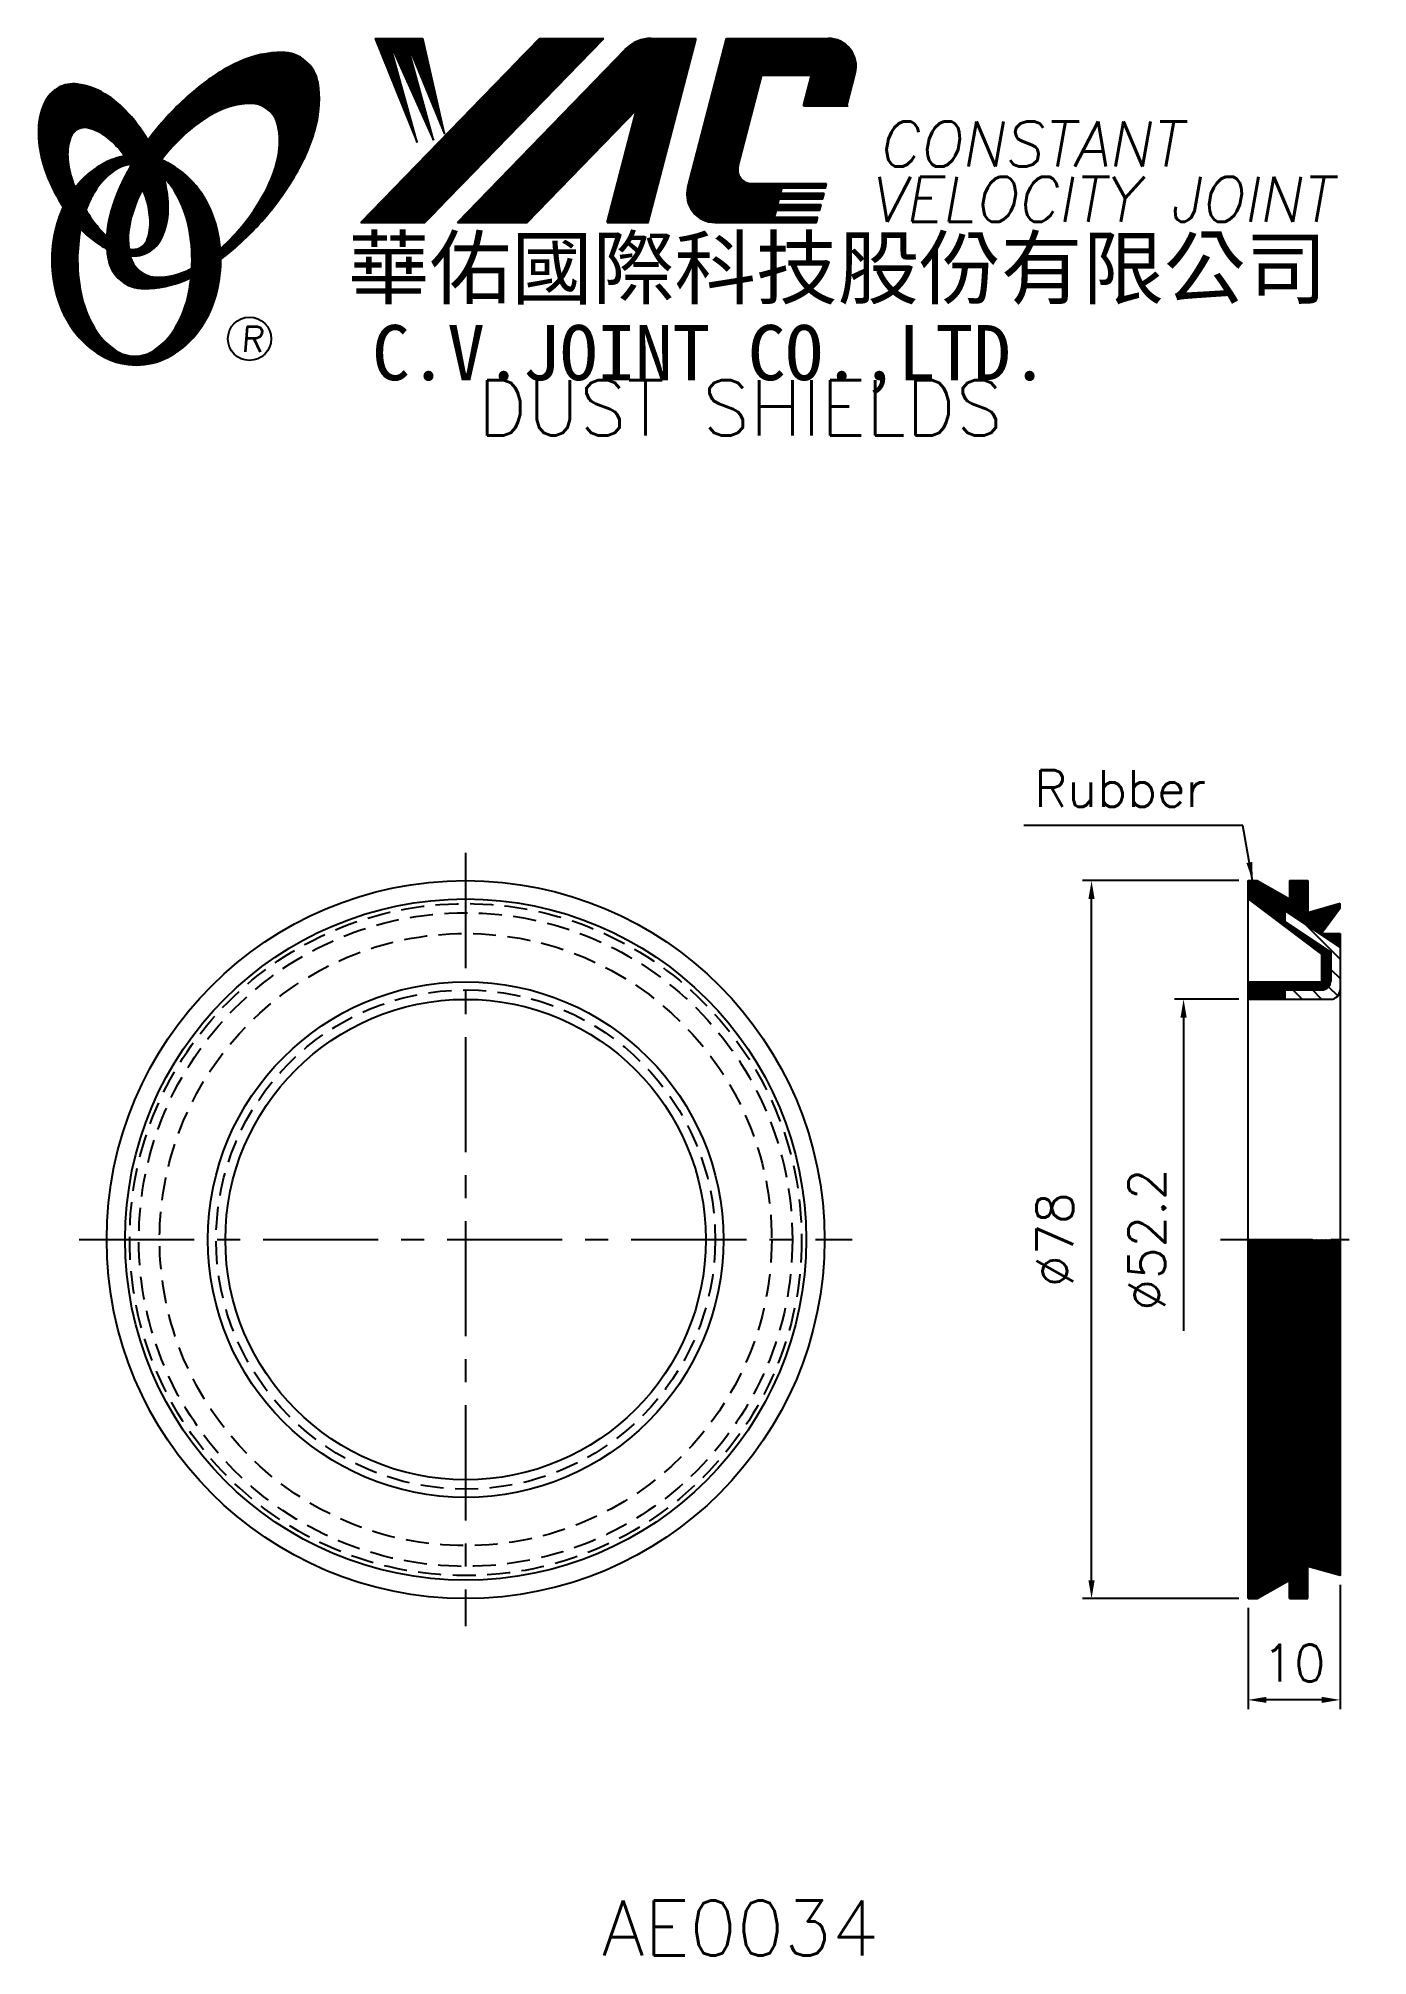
# Model space of a CAD drawing. Extents: x 552 to 696, y 354 to 562.
import ezdxf
from ezdxf.enums import TextEntityAlignment as Align

# ---------------------------------------------------------------- set-up
doc = ezdxf.new("R2010")
doc.units = 0
doc.header["$LTSCALE"] = 10
doc.header["$MEASUREMENT"] = 0
doc.linetypes.add('CENTER', pattern=[2, 1.25, -0.25, 0.25, -0.25])
doc.linetypes.add('HIDDEN', pattern=[0.375, 0.25, -0.125])
doc.layers.get('0').update_dxf_attribs({"linetype": 'CONTINUOUS'})
doc.layers.get('DEFPOINTS').update_dxf_attribs({"linetype": 'CONTINUOUS'})
doc.layers.add('4', color=7, linetype='CONTINUOUS')
doc.styles.add('CHINA', font='KAIU.TTF')
doc.styles.add('ITALICC', font='simplex.shx')
doc.dimstyles.new('STANDARD$0', dxfattribs={"dimtxt": 4, "dimasz": 2, "dimexe": 1, "dimexo": 1, "dimgap": 2, "dimtad": 1, "dimdec": 4, "dimzin": 10, "dimtxsty": 'ITALICC', "dimcen": 2, "dimclrd": 5, "dimclre": 5, "dimclrt": 18, "dimaunit": 1, "dimazin": 3, "dimtp": 0.1, "dimtfac": 0.7, "dimtdec": 4, "dimtmove": 0, "dimatfit": 3, "dimtolj": 1, "dimtzin": 10})
doc.dimstyles.new('STANDARD$7', dxfattribs={"dimtxt": 4, "dimasz": 2, "dimexe": 1, "dimexo": 1, "dimgap": 2, "dimtad": 1, "dimdec": 4, "dimzin": 10, "dimtxsty": 'ITALICC', "dimcen": -2, "dimclrd": 5, "dimclre": 5, "dimclrt": 18, "dimaunit": 1, "dimazin": 3, "dimtp": 2, "dimtfac": 0.75, "dimtdec": 4, "dimtmove": 0, "dimatfit": 3, "dimtolj": 1, "dimtzin": 10})
pattern_1 = [(45, (621.177827, 318.379967), (-0.00727476112, 0.00727476112), [])]
pattern_2 = [(45, (455.60885, 350.415614), (-0.044194174, 0.044194174), [])]
pattern_3 = [(45, (452.587282, 354.684377), (-0.00883883476, 0.00883883476), [])]

# ---------------------------------------------------------------- blocks, each defined once
blk = doc.blocks.new('*D4')
at = {"color": 5, "linetype": 'BYBLOCK'}
for p, q in [((682.05, 470.62), (665.05, 470.62)), ((666.05, 394.62), (666.05, 468.62)), ((682.05, 392.62), (665.05, 392.62))]:
    blk.add_line(p, q, dxfattribs=at)
for points in [[(665.71, 468.62), (666.38, 468.62), (666.05, 470.62)], [(665.71, 394.62), (666.38, 394.62), (666.05, 392.62)]]:
    blk.add_solid(points, dxfattribs=at)
at = {"layer": 'DEFPOINTS', "color": 0, "linetype": 'BYBLOCK'}
for p in [(666.05, 470.62), (683.05, 470.62), (683.05, 392.62)]:
    blk.add_point(p, dxfattribs=at)
at = {"color": 18, "linetype": 'BYBLOCK', "insert": (662.05, 431.62), "char_height": 4, "attachment_point": 5, "rotation": 90, "style": 'ITALICC'}
blk.add_mtext('\\A1;∅78', dxfattribs=at)
blk = doc.blocks.new('*D5')
at = {"color": 5, "linetype": 'BYBLOCK'}
for p, q in [((682.05, 457.74), (675.05, 457.74)), ((676.05, 455.74), (676.05, 421.72))]:
    blk.add_line(p, q, dxfattribs=at)
blk.add_solid([(675.71, 455.74), (676.38, 455.74), (676.05, 457.74)], dxfattribs=at)
at = {"layer": 'DEFPOINTS', "color": 0, "linetype": 'BYBLOCK'}
for p in [(676.05, 457.74), (683.05, 457.74), (683.05, 405.51)]:
    blk.add_point(p, dxfattribs=at)
at = {"color": 18, "linetype": 'BYBLOCK', "insert": (672.05, 431.62), "char_height": 4, "attachment_point": 5, "rotation": 90, "style": 'ITALICC'}
blk.add_mtext('\\A1;∅52.2', dxfattribs=at)
blk = doc.blocks.new('*D6')
at = {"color": 5, "linetype": 'BYBLOCK'}
for p, q in [((693.05, 394.12), (693.05, 380.62)), ((683.05, 391.62), (683.05, 380.62)), ((691.05, 381.62), (685.05, 381.62))]:
    blk.add_line(p, q, dxfattribs=at)
for points in [[(685.05, 381.95), (685.05, 381.29), (683.05, 381.62)], [(691.05, 381.95), (691.05, 381.29), (693.05, 381.62)]]:
    blk.add_solid(points, dxfattribs=at)
at = {"layer": 'DEFPOINTS', "color": 0, "linetype": 'BYBLOCK'}
for p in [(693.05, 395.12), (683.05, 392.62), (683.05, 381.62)]:
    blk.add_point(p, dxfattribs=at)
at = {"color": 18, "linetype": 'BYBLOCK', "insert": (688.05, 385.62), "char_height": 4, "attachment_point": 5, "style": 'ITALICC'}
blk.add_mtext('\\A1;10', dxfattribs=at)

msp = doc.modelspace()

# ---------------------------------------------------------------- hatches: boundary and pattern name
at = {"layer": '4', "linetype": 'CONTINUOUS'}
h = msp.add_hatch(dxfattribs=at)
h.set_pattern_fill('ANSI31', color=5, scale=0.082305, style=0)
h.set_pattern_definition([(45, (452.587282, 354.684377), (-0.00727476112, 0.00727476112), [])])
h.paths.add_polyline_path([(574.62275, 555.05288, -0.172879177), (576.56423, 554.39431, -0.172879177), (577.65152, 552.65626, -0.104527385), (577.6793, 549.32807, -0.065680101), (576.50977, 545.92612, -0.051823203), (574.06935, 542.08373, -0.044272532), (571.39438, 539.25739, -0.020203161), (571.44796, 538.11947, 0.006517006), (571.85251, 538.43155, 0.049863361), (576.40594, 542.84461, 0.049863361), (579.99558, 548.07178, 0.063682799), (581.81662, 552.69912, 0.103597411), (582.00592, 557.2831, 0.177892575), (580.65731, 559.65337, 0.177892575), (578.09492, 560.5867, 0.103597411), (573.60712, 559.63365, 0.063682799), (569.34938, 557.06458, 0.049863361), (564.79595, 552.65152, 0.016070017), (563.52525, 551.04521, -0.007061632), (563.77254, 550.60817, -0.031648676), (564.72512, 548.5716, -0.008069351), (565.15703, 549.13591, -0.051823203), (568.3354, 552.39436, -0.065680101), (571.37733, 554.31472, -0.104527385)])
h.paths.add_polyline_path([(561.54708, 541.89156, -0.065680101), (562.71661, 545.29352, -0.006063428), (562.96056, 545.76853, 0.027613469), (562.23372, 547.3566, 0.017011252), (561.7003, 548.29158, 0.007829282), (561.20631, 547.42435, 0.063682799), (559.38527, 542.79701, 0.103597411), (559.19597, 538.21303, 0.177892575), (560.54458, 535.84276, 0.177892575), (563.10697, 534.90943, 0.103597411), (567.59477, 535.86248, 0.008811776), (568.22174, 536.15255, 0.013922709), (568.29906, 537.12236, -0.009086703), (567.84905, 536.90492, -0.104527385), (564.60363, 536.16675, -0.172879177), (562.66215, 536.82532, -0.172879177), (561.57486, 538.56337, -0.104527385)])
h = msp.add_hatch(dxfattribs=at)
h.set_pattern_fill('ANSI31', color=5, scale=0.1, style=0)
h.set_pattern_definition(pattern_3)
h.paths.add_polyline_path([(613.04599, 562.11536), (606.08868, 562.11536), (586.67207, 542.1116), (593.62938, 542.1116)])
h.paths.add_polyline_path([(616.59288, 554.34979), (613.4125, 542.1116), (617.89349, 542.1116), (623.09192, 562.11536), (618.1952, 562.11536, 0.202785967), (615.46113, 560.95894), (597.16699, 542.1116), (604.71391, 542.1116)])
h.paths.add_polyline_path([(630.21998, 558.11694), (635.6137, 558.11694), (634.74469, 554.77293), (639.46151, 554.77293), (640.37822, 558.30049, 0.490800957), (637.42802, 562.11536), (626.39371, 562.11536), (622.18665, 545.92647, 0.490800957), (625.13685, 542.1116), (636.17117, 542.1116), (636.32562, 542.70591), (631.6088, 542.70591), (631.80216, 543.45), (636.51898, 543.45), (636.67754, 544.06013), (631.96072, 544.06013), (632.12196, 544.6806), (636.83878, 544.6806), (636.99497, 545.28159), (632.27815, 545.28159), (632.43495, 545.88497), (637.15177, 545.88497), (637.2685, 546.33417), (629.12875, 546.33417, -0.490800957), (627.65365, 548.2416)])
h = msp.add_hatch(dxfattribs=at)
h.set_pattern_fill('ANSI31', color=1, scale=0.1, style=0)
h.set_pattern_definition(pattern_3)
h.paths.add_polyline_path([(593.40405, 562.11536), (588.22672, 562.11536), (592.79749, 550.81162), (589.73155, 561.7696), (594.56629, 551.04728), (591.61828, 561.7696), (595.7455, 551.75425)])
h = msp.add_hatch(dxfattribs=at)
h.set_pattern_fill('ANSI31', color=3, scale=0.082305, style=0)
h.set_pattern_definition(pattern_1)
h.paths.add_polyline_path([(558.82625, 556.10372, 0.106488277), (555.88437, 557.14229, 0.158297415), (553.79417, 556.74725, 0.158297415), (552.33484, 555.19956, 0.106488277), (551.62403, 552.16179, 0.071723199), (552.04207, 548.84883, 0.058080454), (553.58706, 545.03345, 0.058080454), (555.9681, 541.67565, 0.071723199), (558.53334, 539.5379, 0.020895977), (559.07353, 539.23591, -0.030777155), (559.05762, 540.61213, -0.042059526), (557.96127, 541.77489, -0.04691039), (556.3421, 544.25604, -0.04691039), (555.21382, 546.99553, -0.060581117), (554.81172, 549.2576, -0.10187153), (555.12334, 551.3458, -0.185892489), (555.90343, 552.23744, -0.185892489), (557.08007, 552.37556, -0.10187153), (558.97772, 551.45002, -0.060581117), (560.61456, 549.83775, -0.04691039), (562.23372, 547.3566, -0.04691039), (563.362, 544.61712, -0.060581117), (563.7641, 542.35505, -0.10187153), (563.45248, 540.26685, -0.185892489), (562.67239, 539.37521, -0.185892489), (561.49575, 539.23709, -0.002013383), (561.45495, 539.24771, 0.021593804), (561.57486, 538.56337, 0.006477741), (561.59286, 538.48634, 0.14950097), (563.56542, 538.89437, 0.158297415), (565.02475, 540.44206, 0.106488277), (565.73557, 543.47983, 0.071723199), (565.31752, 546.79279, 0.058080454), (563.77254, 550.60817, 0.058080454), (561.39149, 553.96596, 0.071723199)])
h = msp.add_hatch(dxfattribs=at)
h.set_pattern_fill('ANSI31', color=1, scale=0.082305, style=0)
h.set_pattern_definition(pattern_1)
h.paths.add_polyline_path([(559.91987, 547.78027, -0.120168026), (561.61167, 548.43366, 0.016865385), (561.0119, 549.3164, 0.076648372), (558.85568, 548.59748, 0.104809576), (555.77122, 546.08438, 0.005838257), (555.60428, 545.87218, 0.028089978), (556.3421, 544.25604, 0.014237292), (556.78423, 543.471, -0.045767751), (557.70941, 545.40784, -0.106890197)])
h.paths.add_polyline_path([(555.8885, 538.02565, -0.048711043), (556.21861, 541.40599, -0.007865741), (555.9681, 541.67565, -0.037695478), (554.33223, 543.79441, 0.03042545), (553.8069, 542.49044, 0.080710289), (553.08147, 538.02565, 0.080710289), (553.8069, 533.56086, 0.089265679), (555.77122, 529.96692, 0.104809576), (558.85568, 527.45382, 0.11926607), (562.26487, 526.62888, 0.11926607), (565.67406, 527.45382, 0.104809576), (568.75852, 529.96692, 0.089265679), (570.72284, 533.56086, 0.080710289), (571.44828, 538.02565, 0.080710289), (570.72284, 542.49044, 0.089265679), (568.75852, 546.08438, 0.104809576), (565.67406, 548.59748, 0.025513357), (564.98083, 548.91023, 0.004818181), (564.72512, 548.5716, -0.023722145), (565.26634, 546.97485, -0.065307489), (566.50152, 545.40784, -0.073950765), (567.81397, 542.21011, -0.060532391), (568.32243, 538.02565, -0.060532391), (567.81397, 533.84119, -0.073950765), (566.50152, 530.64346, -0.106890197), (564.29106, 528.27103, -0.153118262), (562.10547, 527.58565, -0.153118262), (559.91987, 528.27103, -0.106890197), (557.70941, 530.64346, -0.073950765), (556.39696, 533.84119, -0.060532391)])
h = msp.add_hatch(dxfattribs=at)
h.set_pattern_fill('ANSI31', color=5, scale=0.5, style=0)
h.set_pattern_definition(pattern_2)
h.paths.add_polyline_path([(689.546, 467.12127), (689.546, 470.62127), (687.546, 470.62127), (687.546, 468.62127), (684.046, 470.62127), (683.046, 470.62127), (683.046, 468.62127), (691.046, 462.62127), (691.046, 459.62127), (683.046, 459.62127), (683.046, 457.73627), (687.046, 457.73627), (687.046, 458.73627), (691.046, 458.73627, 0.414213562), (692.046, 459.73627), (692.046, 462.83608), (687.046, 466.16942), (687.046, 467.37127), (693.046, 463.37127), (693.046, 464.87127), (691.046, 464.87127), (693.046, 467.62127), (693.046, 468.12127)])
h = msp.add_hatch(dxfattribs=at)
h.set_pattern_fill('ANSI31', color=5, scale=12, angle=90, style=0)
h.set_pattern_definition([(135, (462.61, 355.2375), (-1.06066, -1.06066), [])])
h.paths.add_polyline_path([(692.046, 457.73627, 0.414213562), (693.046, 458.73627), (693.046, 463.37127), (687.046, 467.37127), (687.046, 466.16942), (692.046, 462.83608), (692.046, 459.73627, -0.414213562), (691.046, 458.73627), (687.046, 458.73627), (687.046, 457.73627)])
h = msp.add_hatch(dxfattribs=at)
h.set_pattern_fill('ANSI31', color=5, scale=0.5, style=0)
h.set_pattern_definition(pattern_2)
h.paths.add_polyline_path([(693.046, 431.62127), (689.546, 431.62127), (689.546, 396.12127), (693.046, 395.12127)])
h.paths.add_polyline_path([(689.546, 431.62127), (687.546, 431.62127), (687.546, 392.62127), (689.546, 392.62127)])
h.paths.add_polyline_path([(687.546, 431.62127), (684.046, 431.62127), (684.046, 392.62127), (687.546, 394.62127)])
h.paths.add_polyline_path([(684.046, 431.62127), (683.046, 431.62127), (683.046, 392.62127), (684.046, 392.62127)])

# ---------------------------------------------------------------- linework, layer by layer
at = {"layer": '4', "color": 5, "linetype": 'CONTINUOUS'}
for p, q in [((586.67207, 542.1116), (606.08868, 562.11536)), ((593.62938, 542.1116), (613.04599, 562.11536)), ((597.16699, 542.1116), (615.46113, 560.95894)), ((606.08868, 562.11536), (613.04599, 562.11536)), ((617.89349, 542.1116), (623.09192, 562.11536)), ((618.1952, 562.11536), (623.09192, 562.11536)), ((622.18665, 545.92647), (626.39371, 562.11536)), ((626.39371, 562.11536), (637.42802, 562.11536)), ((639.46151, 554.77293), (640.37822, 558.30049)), ((627.65365, 548.2416), (630.21998, 558.11694)), ((630.21998, 558.11694), (635.6137, 558.11694)), ((634.74469, 554.77293), (635.6137, 558.11694)), ((604.71391, 542.1116), (616.59288, 554.34979)), ((613.4125, 542.1116), (616.59288, 554.34979)), ((634.74469, 554.77293), (639.61194, 554.77293)), ((629.12875, 546.33417), (637.2685, 546.33417)), ((632.27815, 545.28159), (632.43495, 545.88497)), ((632.43495, 545.88497), (637.15177, 545.88497)), ((637.15177, 545.88497), (637.2685, 546.33417)), ((631.96072, 544.06013), (632.12196, 544.6806)), ((631.96072, 544.06013), (636.67754, 544.06013)), ((632.12196, 544.6806), (636.83878, 544.6806)), ((632.27815, 545.28159), (636.99497, 545.28159)), ((636.51898, 543.45), (636.67754, 544.06013)), ((636.83878, 544.6806), (636.99497, 545.28159)), ((586.67207, 542.1116), (593.62938, 542.1116)), ((597.16699, 542.1116), (604.71391, 542.1116)), ((613.4125, 542.1116), (617.89349, 542.1116)), ((625.13685, 542.1116), (636.17117, 542.1116)), ((631.6088, 542.70591), (631.80216, 543.45)), ((631.6088, 542.70591), (636.32562, 542.70591)), ((631.80216, 543.45), (636.51898, 543.45)), ((636.17117, 542.1116), (636.32562, 542.70591))]:
    msp.add_line(p, q, dxfattribs=at)
at = {"layer": '4', "color": 1, "linetype": 'CONTINUOUS'}
for p, q in [((588.22672, 562.11536), (592.79749, 550.81162)), ((588.22672, 562.11536), (593.40405, 562.11536)), ((589.73155, 561.7696), (594.56629, 551.04728)), ((592.79749, 550.81162), (589.73155, 561.7696)), ((591.61828, 561.7696), (595.7455, 551.75425)), ((594.56629, 551.04728), (591.61828, 561.7696)), ((595.7455, 551.75425), (593.40405, 562.11536))]:
    msp.add_line(p, q, dxfattribs=at)
at = {"layer": '4', "color": 5, "linetype": 'CENTER'}
for p, q in [((598.04601, 473.62127), (598.04601, 389.62127)), ((556.04601, 431.62127), (640.04601, 431.62127))]:
    msp.add_line(p, q, dxfattribs=at)
at = {"layer": '4', "color": 7, "linetype": 'CONTINUOUS'}
for p, q in [((683.046, 392.62127), (683.046, 470.62127)), ((683.046, 470.62127), (684.046, 470.62127)), ((684.046, 470.62127), (687.546, 468.62127)), ((687.546, 470.62127), (689.546, 470.62127)), ((687.546, 470.62127), (687.546, 468.62127)), ((689.546, 470.62127), (689.546, 467.12127)), ((683.046, 468.62127), (691.046, 462.62127)), ((687.046, 467.37127), (693.046, 463.37127)), ((687.046, 467.37127), (687.046, 466.16942)), ((693.046, 468.12127), (689.546, 467.12127)), ((693.046, 467.62127), (691.046, 464.87127)), ((693.046, 467.62127), (693.046, 468.12127)), ((687.046, 466.16942), (692.046, 462.83608)), ((691.046, 464.87127), (693.046, 464.87127)), ((693.046, 464.87127), (693.046, 395.12127)), ((691.046, 462.62127), (691.046, 459.62127)), ((691.046, 462.62127), (691.046, 459.62127)), ((692.046, 462.83608), (692.046, 459.67127)), ((683.046, 459.62127), (691.046, 459.62127)), ((687.046, 458.73627), (691.046, 458.73627)), ((687.046, 458.73627), (687.046, 457.73627)), ((683.046, 457.73627), (692.046, 457.73627)), ((684.046, 392.62127), (684.046, 431.62127)), ((687.546, 392.62127), (687.546, 431.62127)), ((689.546, 392.62127), (689.546, 431.62127)), ((693.046, 395.12127), (689.546, 396.12127)), ((684.046, 392.62127), (687.546, 394.62127)), ((683.046, 392.62127), (684.046, 392.62127)), ((687.546, 392.62127), (689.546, 392.62127))]:
    msp.add_line(p, q, dxfattribs=at)
at = {"layer": '4', "color": 5, "linetype": 'CENTER', "ltscale": 0.8}
msp.add_line((680.046, 431.62127), (696.046, 431.62127), dxfattribs=at)
at = {"layer": '4', "color": 5, "linetype": 'CONTINUOUS'}
for points in [[(571.44796, 538.11947, 0.006517006), (571.85251, 538.43155, 0.049863361), (576.40594, 542.84461, 0.049863361), (579.99558, 548.07178, 0.063682799), (581.81662, 552.69912, 0.103597411), (582.00592, 557.2831, 0.177892575), (580.65731, 559.65337, 0.177892575), (578.09492, 560.5867, 0.103597411), (573.60712, 559.63365, 0.063682799), (569.34938, 557.06458, 0.049863361), (564.79595, 552.65152, 0.016070017), (563.52525, 551.04521)], [(571.39438, 539.25739, 0.044272532), (574.06935, 542.08373, 0.051823203), (576.50977, 545.92612, 0.065680101), (577.6793, 549.32807, 0.104527385), (577.65152, 552.65626, 0.172879177), (576.56423, 554.39431, 0.172879177), (574.62275, 555.05288, 0.104527385), (571.37733, 554.31472, 0.065680101), (568.3354, 552.39436, 0.051823203), (565.15703, 549.13591, 0.008069351), (564.72512, 548.5716)], [(561.7003, 548.29158, 0.007829282), (561.20631, 547.42435, 0.063682799), (559.38527, 542.79701, 0.103597411), (559.19597, 538.21303, 0.177892575), (560.54458, 535.84276, 0.177892575), (563.10697, 534.90943, 0.103597411), (567.59477, 535.86248, 0.008811776), (568.22174, 536.15255, 0.008811776)], [(562.96056, 545.76853, 0.006063428), (562.71661, 545.29352, 0.065680101), (561.54708, 541.89156, 0.104527385), (561.57486, 538.56337, 0.172879177), (562.66215, 536.82532, 0.172879177), (564.60363, 536.16675, 0.104527385), (567.84905, 536.90492, 0.009086703), (568.29906, 537.12236, 0.009086703)]]:
    msp.add_lwpolyline(points, format="xyb", dxfattribs=at)
at = {"layer": '4', "color": 3, "linetype": 'CONTINUOUS'}
for points in [[(561.59286, 538.48634, 0.14950097), (563.56542, 538.89437, 0.158297415), (565.02475, 540.44206, 0.106488277), (565.73557, 543.47983, 0.071723199), (565.31752, 546.79279, 0.058080454), (563.77254, 550.60817, 0.058080454), (561.39149, 553.96596, 0.071723199), (558.82625, 556.10372, 0.106488277), (555.88437, 557.14229, 0.158297415), (553.79417, 556.74725, 0.158297415), (552.33484, 555.19956, 0.106488277), (551.62403, 552.16179, 0.071723199), (552.04207, 548.84883, 0.058080454), (553.58706, 545.03345, 0.058080454), (555.9681, 541.67565, 0.071723199), (558.53334, 539.5379, 0.020895977), (559.07353, 539.23591, 0.020895977)], [(561.45495, 539.24771, 0.002013383), (561.49575, 539.23709, 0.185892489), (562.67239, 539.37521, 0.185892489), (563.45248, 540.26685, 0.10187153), (563.7641, 542.35505, 0.060581117), (563.362, 544.61712, 0.04691039), (562.23372, 547.3566, 0.04691039), (560.61456, 549.83775, 0.060581117), (558.97772, 551.45002, 0.10187153), (557.08007, 552.37556, 0.185892489), (555.90343, 552.23744, 0.185892489), (555.12334, 551.3458, 0.10187153), (554.81172, 549.2576, 0.060581117), (555.21382, 546.99553, 0.04691039), (556.3421, 544.25604, 0.04691039), (557.96127, 541.77489, 0.042059526), (559.05762, 540.61213, 0.042059526)]]:
    msp.add_lwpolyline(points, format="xyb", dxfattribs=at)
at = {"layer": '4', "color": 1, "linetype": 'CONTINUOUS'}
for points in [[(554.33223, 543.79441, 0.03042545), (553.8069, 542.49044, 0.080710289), (553.08147, 538.02565, 0.080710289), (553.8069, 533.56086, 0.089265679), (555.77122, 529.96692, 0.104809576), (558.85568, 527.45382, 0.11926607), (562.26487, 526.62888, 0.11926607), (565.67406, 527.45382, 0.104809576), (568.75852, 529.96692, 0.089265679), (570.72284, 533.56086, 0.080710289), (571.44828, 538.02565, 0.080710289), (570.72284, 542.49044, 0.089265679), (568.75852, 546.08438, 0.104809576), (565.67406, 548.59748, 0.025513357), (564.98083, 548.91023, 0.025513357)], [(561.0119, 549.3164, 0.076648372), (558.85568, 548.59748, 0.104809576), (555.77122, 546.08438, 0.005838257), (555.60428, 545.87218, 0.005838257)], [(561.61167, 548.43366, 0.120168026), (559.91987, 547.78027, 0.106890197), (557.70941, 545.40784, 0.045767751), (556.78423, 543.471, 0.045767751)], [(556.21861, 541.40599, 0.048711043), (555.8885, 538.02565, 0.060532391), (556.39696, 533.84119, 0.073950765), (557.70941, 530.64346, 0.106890197), (559.91987, 528.27103, 0.153118262), (562.10547, 527.58565, 0.153118262), (564.29106, 528.27103, 0.106890197), (566.50152, 530.64346, 0.073950765), (567.81397, 533.84119, 0.060532391), (568.32243, 538.02565, 0.060532391), (567.81397, 542.21011, 0.073950765), (566.50152, 545.40784, 0.065307489), (565.26634, 546.97485)]]:
    msp.add_lwpolyline(points, format="xyb", dxfattribs=at)
at = {"layer": '4', "color": 5, "linetype": 'CONTINUOUS'}
msp.add_circle((574.56911, 529.47993), 2.35282, dxfattribs=at)
at = {"layer": '4', "color": 7, "linetype": 'CONTINUOUS'}
for radius in [39, 37, 28, 26.1]:
    msp.add_circle((598.04601, 431.62127), radius, dxfattribs=at)
at = {"layer": '4', "color": 5, "linetype": 'HIDDEN'}
for radius in [36.5, 35.5, 33.25, 27.115]:
    msp.add_circle((598.04601, 431.62127), radius, dxfattribs=at)
at = {"layer": '4', "color": 5, "linetype": 'CONTINUOUS'}
for centre, radius, start, end in [((618.1952, 558.30512), 3.81024, 90, 135.8533387), ((637.42802, 559.06717), 3.04819, 345.4326059, 90), ((629.12875, 547.85826), 1.5241, 165.4326059, 270), ((625.13685, 545.15979), 3.04819, 165.4326059, 270)]:
    msp.add_arc(centre, radius, start, end, dxfattribs=at)
at = {"layer": '4', "color": 7, "linetype": 'CONTINUOUS'}
for centre in [(691.046, 459.73627), (692.046, 458.73627)]:
    msp.add_arc(centre, 1, 270, 0, dxfattribs=at)
msp.add_point((683.046, 405.57127), dxfattribs=at)
msp.add_point((683.046, 405.57127), dxfattribs=at)

# ---------------------------------------------------------------- texts
at = {"layer": '4', "color": 5, "linetype": 'CONTINUOUS', "style": 'ITALICC'}
for s, height, oblique, p in [('CONSTANT', 4.9, 10, (642.82089, 548.18207)), ('VELOCITY JOINT', 4.9, 10, (641.94266, 542.18668)), ('R', 2.75625, 5, (573.61042, 528.07033))]:
    msp.add_text(s, height=height, dxfattribs=dict(at, oblique=oblique)).set_placement(p)
at = {"layer": '4', "color": 7, "linetype": 'CONTINUOUS', "style": 'CHINA'}
for s, height, p in [('華佑國際科技股份有限公司', 6.5, (585.25872, 533.92175)), ('C.V.JOINT CO.,LTD.', 6, (587.88735, 524.97553))]:
    msp.add_text(s, height=height, dxfattribs=at).set_placement(p)
at = {"layer": '4', "color": 18, "linetype": 'CONTINUOUS', "style": 'ITALICC'}
for s, p in [('DUST SHIELDS', (627.89008, 518.98271)), ('AE0034', (627.89008, 353.83532))]:
    msp.add_text(s, height=6, dxfattribs=at).set_placement(p, align=Align.CENTER)
at = {"layer": '4', "color": 18, "linetype": 'CONTINUOUS', "insert": (678.48804, 480.62124), "char_height": 4, "attachment_point": 6, "style": 'ITALICC'}
msp.add_mtext('\\A1;Rubber', dxfattribs=at)

# ---------------------------------------------------------------- dimensions: what is measured, and where the dimension line sits
at = {"layer": '4', "color": 7, "linetype": 'CONTINUOUS'}
dim = msp.add_linear_dim(base=(666.04596, 470.62127), p1=(683.046, 392.62127), p2=(683.046, 470.62127), angle=90, text='%%C78', dimstyle='STANDARD$0', dxfattribs=at)
dim.commit()
dim.dimension.update_dxf_attribs({"geometry": '*D4', "text_midpoint": (662.04596, 431.62127)})
dim = msp.add_linear_dim(base=(676.04604, 457.73627), p1=(683.046, 405.50627), p2=(683.046, 457.73627), angle=90, text='%%C52.2', dimstyle='STANDARD$0', override={"dimcen": -2, "dimse1": 1, "dimsd1": 1}, dxfattribs=at)
dim.commit()
dim.dimension.update_dxf_attribs({"geometry": '*D5', "text_midpoint": (672.04604, 431.62127)})
dim = msp.add_linear_dim(base=(683.046, 381.62126), p1=(693.046, 395.12127), p2=(683.046, 392.62127), text='10', dimstyle='STANDARD$0', dxfattribs=at)
dim.commit()
dim.dimension.update_dxf_attribs({"geometry": '*D6', "text_midpoint": (688.046, 385.62126)})

# ---------------------------------------------------------------- leaders
at = {"layer": '4', "color": 5, "linetype": 'CONTINUOUS', "annotation_type": 0, "has_hookline": 1, "hookline_direction": 1, "text_width": 19.80952}
msp.add_leader([(683.546, 470.62127), (682.48804, 476.62124), (680.48804, 476.62124)], dimstyle='STANDARD$7', dxfattribs=at)

doc.saveas('drawing.dxf')
